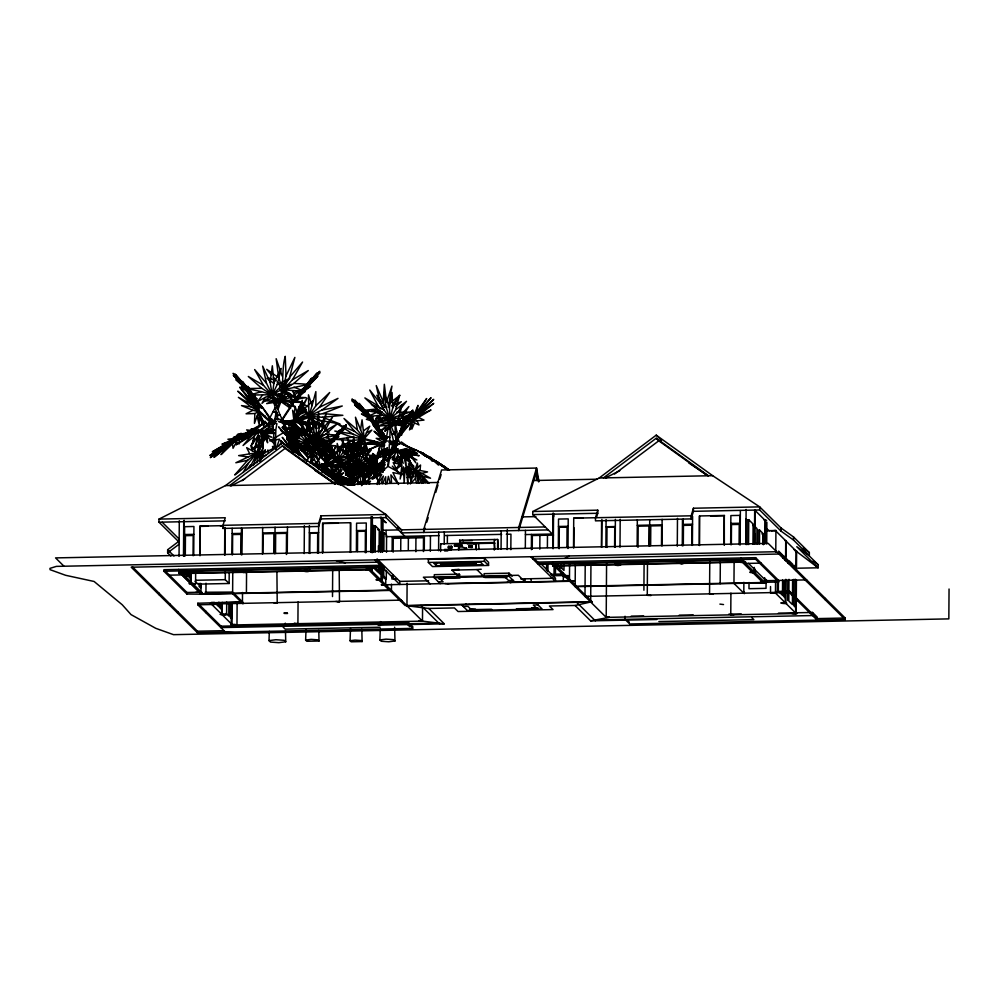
<?xml version="1.0" encoding="UTF-8"?>
<svg xmlns="http://www.w3.org/2000/svg" width="999" height="999" viewBox="0 0 999 999"><rect width="100%" height="100%" fill="white"/><g stroke="black" fill="none" stroke-linecap="round" stroke-linejoin="round"><path stroke-width="1.5" d="M321.853 410.089L342.27 405.994L323.002 413.598L309.066 416.096L321.853 410.089L337.987 398.364L319.355 407.33L308.966 415.784L308.454 394.817L312.05 405.606L308.966 415.784L281.83 423.002M325.512 464.198C337.737 459.278 350.999 456.443 360.826 446.291L345.916 453.459L337.6 460.227L337.187 443.456L340.072 452.085L337.6 460.227L316.533 465.884M337.475 482.667L337.487 480.119L334.503 480.469M364.96 453.371L364.173 439.173L353.009 440.459L335.352 439.41L352.272 437.162L364.223 438.923L352.834 433.978L337.575 424.038L354.62 431.406L364.273 438.636L384.128 443.656L383.828 446.004L364.173 439.173L354.945 443.319L338.773 447.102L353.009 440.459M394.505 455.107L394.455 462.874L397.877 455.482L397.065 450.949L401.236 455.369L410.639 462.462L404.058 454.77L397.365 450.949L393.831 442.507L388.923 442.669L391.596 444.118L396.803 450.961L394.505 455.107L386.713 461.226L391.695 454.295L396.803 450.961L384.84 449.138L390.184 450.786L396.803 450.961L379.807 456.98L391.695 454.295M179.246 542.245L158.991 522.202L159.016 519.093L225.487 485.601L282.517 442.757L338.961 483.291L385.951 514.485L401.486 529.857L401.461 532.904L548.276 529.92M158.916 594.617L158.928 593.056M204.583 594.205L186.95 594.043L163.911 571.253L163.923 569.705L380.357 565.297M170.792 555.943L167.632 552.822L167.657 549.725L179.183 541.058M169.78 605.369L169.793 603.821M177.672 613.174L177.685 611.613M178.921 573.426C193.431 571.316 176.661 578.608 178.946 570.317M179.046 556.368L179.296 520.716M183.491 556.156L183.741 520.504M184.041 556.031L184.278 520.379M184.428 556.131L184.628 526.685L193.931 526.498L193.731 555.531M185.302 555.831L185.439 535.676L193.194 535.514L193.044 555.669M186.95 594.043L186.963 592.494L165.035 570.791M186.101 575.899L187.65 575.874L187.675 572.764M188.749 572.152L188.724 576.798L190.272 578.334L190.297 573.676M190.684 572.664L190.609 583.516L194.243 583.965L191.121 584.028L191.196 573.176M195.579 583.803L189.273 583.666L195.579 583.803L195.654 572.951M438.823 623.151L220.841 627.584L220.841 626.186L408.316 622.377L408.304 623.776L412.962 628.383L197.465 632.767L197.477 631.218L132.355 566.758M242.957 633.241L225.499 632.192L197.814 604.795L197.814 603.246L240.921 601.86M199.101 583.354L199.076 586.45L200.624 587.974L200.649 583.329M199.8 555.456L200 526.123L223.252 525.649M200.05 555.706L200 526.123M200.961 593.756L201.024 584.452M205.694 612.599L205.707 611.051M205.931 594.055L199.625 593.906L205.931 594.055L206.006 583.204M218.881 602.147L218.843 606.78L215.747 603.721M219.792 602.996L219.768 607.642L221.303 609.178L221.353 602.971M221.728 603.384L221.653 614.235L225.287 614.685L222.178 614.747L222.253 602.347M222.977 528.434L223.002 525.324L225.275 517.757L159.016 519.093M224.6 554.944L224.775 528.708M224.85 555.207L225.05 527.422M195.08 581.268L197.977 584.128L229.121 583.491L225.262 579.67L225.312 571.928M226.623 614.535L220.317 614.397L226.623 614.535L226.711 602.135M228.883 603.658L228.796 616.058L226.099 613.374M229.121 583.491L229.196 572.652M230.245 603.159L230.145 617.107L231.681 618.643L231.793 603.134M237.125 603.084L236.975 624.787C235.789 625.461 230.132 625.561 231.244 624.387L231.393 602.684M231.993 554.757L232.18 528.334M232.155 602.784L232.005 624.487L235.639 624.937M232.517 554.72L232.655 534.565L241.221 534.39L241.084 554.545M232.767 571.928L232.617 593.631L242.445 603.359L242.52 592.507M241.296 554.57L241.483 528.146M241.895 554.857L242.083 528.508M242.957 603.871L242.969 602.322M246.416 593.356L246.566 571.653M262.462 554.133L262.65 527.46M262.899 553.421L263.037 533.816L273.888 533.591L273.751 553.196M274.862 553.883L275.05 527.21M275.524 553.209L275.662 533.553L286.513 533.329L286.363 554.507M276.91 571.665L277.223 603.184L273.589 602.734M287.262 553.633L287.45 526.96M298.064 601.96L297.914 623.663L294.28 623.214L294.805 623.726M304.183 553.583L304.37 525.686M309.078 570.641C294.455 569.442 314.048 575.099 309.103 567.944M309.203 553.296L309.39 525.586M309.79 553.483L309.927 533.329L317.682 533.179L317.545 553.334M318.506 553.109L318.669 523.389L320.941 515.809L385.951 514.485L385.926 517.582L320.929 518.906L318.644 526.485L222.727 528.434M320.929 518.906L320.941 515.809M322.452 552.722L322.665 523.276L350.562 522.702L350.612 552.41M322.714 552.984L322.665 523.276M332.505 596.565L332.692 570.217M339.198 570.392L339.498 601.91L335.864 601.46M350.349 552.16L350.562 522.702M356.393 551.336L356.581 523.189L366.271 522.989L366.059 552.622M357.492 551.535L357.63 531.381L365.384 531.231L365.297 552.672M370.754 569.28C357.242 569.105 375.612 571.428 370.754 569.28L370.779 566.183M370.879 552.235L371.128 516.583M371.491 570.004L371.378 566.283M371.478 552.322L371.728 516.67M371.878 569.892L371.815 566.396M371.915 552.447L372.165 516.795M372.065 569.767L372.065 566.533M372.19 552.709L372.402 516.92M372.764 551.286L372.952 525.062M373.638 552.26L373.826 525.911L375.374 525.874L379.233 529.695L379.083 551.398M375.187 552.222L375.374 525.874M378.296 567.532L378.259 572.202L380.232 574.163L380.294 566.371M378.409 551.972L378.446 545.741M378.946 571.553L375.075 567.732L373.526 567.757L377.397 571.578L378.946 571.553L378.971 566.908M380.382 552.372L380.532 532.13M381.056 579.482C367.507 579.27 385.976 581.643 381.056 579.482L381.143 567.082M381.256 551.573L381.493 517.47L379.957 517.37M381.668 579.582L381.755 567.17M381.905 565.259L381.893 566.82L163.911 571.253M381.855 551.673L381.493 517.47M382.18 580.094L382.192 567.295M382.38 552.185L382.53 517.682M382.367 579.957L382.43 567.42M382.567 552.06L382.767 519.368M383.716 576.098L382.167 576.136L384.74 578.683L386.288 578.646L383.716 576.098L383.766 568.344M383.891 551.298L384.016 532.692L382.467 532.729M385.776 578.558L385.739 584.765L571.016 580.993M386.089 535.139L386.113 530.494M386.288 578.646L386.338 570.904M386.476 552.297L386.588 535.239L384.016 532.692M391.471 584.203L391.433 590.397L201.473 594.268L180.257 573.264L370.217 569.405L422.477 621.128L232.517 624.999L211.313 603.995L401.261 600.137M391.945 575.948L391.933 579.033L396.516 578.945M392.12 551.211L392.22 537.287L424.375 536.638L424.275 550.549M392.969 578.284L392.994 575.212M393.156 552.172L393.244 538.349L423.501 537.737L423.401 551.56M377.098 558.941L399.775 581.381L399.75 584.477L374.912 559.902M400.724 550.486L400.811 538.199M590.946 564.423L590.684 602.022L575.099 605.481L549.413 606.006L553.034 609.59L458.054 611.525L454.433 607.941L428.746 608.453L406.955 605.769L407.105 583.204M408.291 550.324L408.379 538.036M415.846 551.71L415.934 537.887M422.477 621.128L422.577 607.255M428.359 562.474L428.384 559.365L484.428 558.229L488.573 562.325L488.548 565.434L432.492 566.57L428.359 562.474L484.415 561.326L488.548 565.434M430.344 551.298L430.444 535.789M436.388 565.709L433.803 563.149L480.519 562.2L483.104 564.76L436.388 565.709L436.413 562.599M438.598 550.699L438.723 532.092M440.609 551.573L440.659 543.818L475.861 543.106L476.486 549.974M444.218 544.255L444.305 531.855M451.386 549.775L444.667 549.388L444.655 550.948L447.752 550.886M447.352 543.219L447.402 535.464M448.426 547.939L448.439 546.391L451.536 546.328L451.785 548.139L448.426 547.939L451.785 548.139M448.676 548.201L448.439 546.391M451.523 547.877L451.536 546.328M454.533 545.841L454.545 544.817L461.7 544.68L461.95 545.941L454.533 545.841L461.95 545.941M454.782 546.091L454.545 544.817M458.516 547.864L458.766 549.662L458.516 547.864C462.3 544.555 468.281 551.061 466.271 547.702M459.19 577.26L459.215 574.163L434.303 574.675L434.278 577.772L509.015 576.248L514.972 582.142M460.252 543.881L459.602 540.209L497.664 539.448L498.264 549.138M461.7 545.704L461.7 544.68M468.893 547.24L468.906 545.691L472.003 545.629L472.252 547.427L468.893 547.24L472.252 547.427M471.99 547.177L472.003 545.629M475.811 549.313L475.861 543.106M479.07 549.525L478.459 542.844M484.103 576.76L484.128 573.651L509.04 573.151L512.15 576.223M484.415 561.326L484.428 558.229M494.293 550.049L494.343 539.497L495.029 540.172M494.967 549.2L494.33 542.507L459.577 543.219M497.602 548.488L497.664 539.448M501.061 549.3L501.198 530.694M507.155 549.562L507.305 529.42M509.015 576.248L509.04 573.151M510.839 549.675L510.951 534.178L506.306 534.265M525.112 578.833L525.087 581.93L518.356 575.274L423.389 577.21L430.107 583.866M525.324 548.314L525.449 530.369M531.156 581.805L531.181 578.708M531.381 549.687L531.493 534.453M532.242 549.338L532.342 535.514L553.521 535.089M532.767 511.5L532.742 514.597L597.752 513.274L597.764 510.177L532.767 511.5L599.2 477.997L656.231 435.152L712.674 475.686L759.702 506.88L781.018 527.971L793.568 536.987L809.352 552.609L809.327 555.706L796.777 546.703L818.106 567.794L797.889 568.206M532.954 557.492L532.942 559.04L778.945 554.033L778.958 552.484L845.191 618.031L845.179 619.58L629.682 623.975L625.024 619.355L625.049 616.258M536.475 480.457L536.563 468.056L441.583 469.98L423.713 529.42L423.701 532.529L425.037 528.071M539.81 549.188L539.91 535.364M546.565 569.992L546.615 563.923M547.227 570.529L547.265 564.385M547.39 547.502L547.477 535.214M547.952 571.378L548.001 563.873M552.634 565.958C567.832 563.411 549.837 570.916 552.809 562.587M552.909 548.638L552.996 513.249M552.872 566.083L552.897 562.986M553.221 516.483L553.246 513.374M553.184 565.571L553.196 562.474M553.296 548.526L553.533 514.423M553.658 516.595L553.683 513.498M554.095 565.247L554.033 574.263L550.986 574.325M554.757 574.987L554.82 565.771M555.531 565.197L555.469 574.15L561.563 574.025M558.329 547.227L558.528 519.068L568.219 518.881L568.006 548.513M559.14 548.726L559.303 527.285L567.057 527.122L566.92 547.277M559.565 567.882L561.126 567.844L561.138 564.747M562.012 565.359L561.987 568.468L563.96 570.417L564.01 564.198M562.912 576.011C577.422 573.913 560.639 581.193 562.924 572.914M563.311 581.156L563.349 575.549L552.634 575.774M569.467 581.031L569.58 564.223M573.526 547.614L573.726 518.169L691.158 515.809L693.431 508.229L759.702 506.88L759.677 509.977L780.993 531.081L793.543 540.084L809.327 555.706M573.788 547.877L573.926 527.722M575.312 564.959L575.162 586.663L765.109 582.804L743.893 561.8L553.946 565.671L606.206 617.394L796.166 613.536L774.949 592.532L584.989 596.391L585.202 565.397M601.423 547.052L601.61 520.691M601.685 547.302L601.885 519.405M605.894 547.265L606.081 519.542M606.206 617.394L606.58 563.424M606.855 547.44L606.992 527.285L614.747 527.135L614.597 547.29M615.072 564.423C629.445 562.712 612.312 569.393 615.084 561.713M615.197 547.065L615.384 519.355M619.992 547.165L620.192 519.255M637.137 546.515L637.325 519.842M638.024 547.352L638.174 526.173L649.013 525.961L648.875 545.616M643.905 590.234L644.105 562.325M647.489 562.574L647.265 595.129L650.898 595.579L650.386 595.067M649.537 546.266L649.725 519.58M650.649 545.529L650.786 525.924L661.638 525.699L661.5 545.304M661.937 546.003L662.125 519.33M677.285 546.228L677.472 518.331M682.28 545.891L682.467 519.542M683.104 545.579L683.279 519.155M683.316 545.541L683.453 525.387L692.02 525.212L691.882 545.367M691.158 515.809L691.133 518.906L693.418 511.326L693.431 508.229M692.394 545.392L692.607 516.346M699.275 545.292L699.487 515.959L724.287 515.459L724.337 545.042M699.537 545.541L699.487 515.959M709.777 561.301L709.552 593.856L713.174 594.305L712.662 593.793M720.167 583.716L720.316 562.012M724.075 544.792L724.287 515.459M730.669 544.617L730.868 515.571L740.172 515.384L739.972 544.83M730.918 593.156L730.769 614.86L730.244 614.348L733.878 614.797M731.343 544.717L731.48 524.562L739.235 524.413L739.098 544.555M734.128 561.725L733.965 583.428L743.805 593.169L743.88 582.317M740.134 544.717L740.371 510.614M744.317 593.681L744.33 592.12M745.878 543.556L746.116 509.453M746.078 544.555L746.265 518.643M747.015 544.567L747.19 519.767L748.738 519.73L753.121 524.063L752.971 544.218M748.563 544.53L748.738 519.73M749.025 582.492L748.988 588.686L766.033 588.349L766.096 580.594M754.07 543.606L754.183 526.56L752.634 525.037M754.282 567.395L754.245 572.04L751.136 572.102L754.757 572.552L751.136 572.102M754.445 544.143L754.52 533.291M754.557 527.085L754.682 510.039M754.782 571.928C741.27 571.753 759.652 574.063 754.782 571.928L754.807 568.818M754.982 544.018L755.219 509.915M755.581 559.215L755.594 557.667L537.612 562.1L537.599 563.648L755.581 559.215L778.608 582.005L761.475 582.355L762 582.867M756.867 544.068L756.967 528.571L755.431 527.035M757.929 544.03L758.029 530.082L759.577 530.057L763.436 533.878L763.361 544.73M759.477 544.005L759.577 530.057M762.924 543.98L762.999 534.677L764.535 536.201L764.485 543.956M764.597 582.292L764.635 577.634M764.934 534.24L765.034 520.279M765.134 582.167C751.623 581.992 770.004 584.315 765.134 582.167L765.159 579.07M765.409 543.419L765.571 520.167L764.035 520.054M766.445 582.654L766.47 579.545M766.72 543.893L766.87 522.19M770.491 592.744L776.797 592.894L770.529 592.882L770.541 586.55M775.486 592.407L775.574 580.007M775.773 552.11L775.923 530.407L771.191 531.006M777.372 591.246L777.447 580.394M778.433 580.431L778.358 591.233L782.479 595.304L782.592 579.87M778.608 582.005L778.621 580.456L755.594 557.667M780.993 531.081L781.018 527.971M782.741 558.266L782.754 555.182L778.633 551.098M783.503 580.669L783.403 596.178L784.939 597.702L785.064 580.656M785.202 560.501L785.226 557.405L783.678 555.869M785.451 579.52L785.289 602.772L782.18 602.834L785.813 603.284M785.614 556.268L785.726 540.771M785.838 602.647C772.314 602.472 790.696 604.795 785.838 602.647L786.001 579.395M786.126 560.801L786.263 540.646L784.727 540.546M787.687 600.511L787.824 580.357M787.949 563.299L787.961 560.202L786.425 558.678M788.985 579.32L788.835 601.011L792.432 604.582L792.607 579.782M789.085 563.811L789.11 560.714L792.719 564.285L792.694 567.382M797.027 612.762L812.524 612.449L817.182 617.057L817.157 620.154L789.472 592.757L789.485 591.208L777.022 591.458M793.543 540.084L793.568 536.987M793.968 579.295L793.78 605.644L795.329 607.167L795.516 579.27M794.043 568.443L794.055 565.334L795.604 566.87L795.579 569.967M795.704 603.721L795.641 613.024L792.532 613.074L793.044 613.586M795.941 569.617L796.078 551.011M796.191 612.899C782.642 612.687 801.111 615.059 796.191 612.899L796.415 580.344M796.478 571.041L796.615 550.886L795.079 550.786M797.352 600.561L797.364 599.013M806.63 581.43L806.643 579.882L765.971 580.706L748.463 563.386M812.524 612.449L812.499 615.546L594.517 619.979M817.494 592.182L817.507 590.634M806.393 553.096L818.119 564.697L818.106 567.794L794.118 549.65M825.386 599.987L825.399 598.438M949.05 589.01L948.838 618.881L173.514 634.665L155.757 628.321L131.031 614.61L122.215 604.732L94.093 581.468L65.597 575.287L50.087 569.68L49.95 568.381L56.344 566.383L776.623 551.723M254.633 396.69L254.645 395.242L252.285 393.631L247.852 386.263C253.908 400.087 266.621 409.602 272.902 423.364L262.45 407.355L248.689 391.87L235.926 379.632L247.19 389.498L255.182 398.613L233.117 373.314L246.84 387.837L255.132 398.501L257.143 398.813L254.633 396.69L255.132 398.501L242.307 381.406L249.962 390.859M294.143 444.955L296.141 446.653L294.53 446.403L294.156 443.793L292.257 442.507L305.269 460.089M282.567 419.605L303.022 388.449L297.277 396.303L298.077 399.6L300.487 395.279L304.995 391.546L302.847 392.232L291.196 403.633L295.454 398.938L300.487 395.279M316.196 463.836C322.902 450.449 335.115 436.913 346.391 425.624L328.509 445.604L328.896 447.277L330.819 443.818L334.428 440.834L332.704 441.383L328.509 445.604L315.946 463.449M385.639 484.065L385.714 476.773L382.505 483.678M281.593 444.468L281.656 441.808L278.621 446.478M389.148 449.7L389.285 444.642L394.106 443.881L396.903 437.262L412.15 410.664L399.6 432.854L401.723 426.973L399.6 432.854L408.329 415.871L399.6 432.854M357.917 481.418L358.466 463.524L362.674 456.593L365.859 445.042L360.314 455.169L358.241 463.474L357.667 454.632L359.802 442.794L360.314 455.169M389.76 441.471L390.409 418.419L395.666 409.765L399.637 395.317L392.719 407.979L390.109 418.356L389.41 407.305L392.07 392.507L392.719 407.979M411.913 421.128L412.724 409.965L414.348 414.11L411.913 421.128L398.014 437.05L398.464 437.899L394.755 444.168L394.018 442.307L398.089 436.963L398.464 437.899L431.044 397.664L418.681 411.238L411.913 421.128L406.206 421.566L410.214 419.53L411.913 421.128L416.67 412.187L426.685 398.526L418.681 411.238M285.477 630.906L285.739 641.783L278.858 642.669L270.479 642.082L268.993 640.621L269.343 631.343M292.932 435.751L293.781 421.029L299.6 423.701L309.553 424.525M318.768 630.394L319.031 641.021L306.805 641.271L305.619 640.097L306.031 629.507M361.813 629.283L362.113 641.57L351.124 641.795L350.05 640.734L350.524 628.496M394.63 627.147L394.967 640.983L388.761 641.783L381.218 641.258L379.882 639.934L380.294 629.22M380.469 624.637L380.582 621.578M272.977 425.711L270.667 421.041L271.266 423.239L258.679 411.675L254.87 413.536L254.458 423.401L258.679 411.675L252.847 410.302L241.496 405.594L251.348 406.93L258.616 411.451L237.75 391.171C250.712 401.186 260.926 413.673 273.701 423.901M262.437 434.041L262.937 447.839L263.773 435.089M363.236 479.595L365.671 475.437L363.624 483.853L365.671 475.437L370.629 470.704L367.957 471.853L365.746 475.262L375.199 460.164L369.48 468.194L361.401 484.028L357.292 482.929L361.213 482.792L361.376 484.016L359.403 484.053M394.093 444.006L392.769 448.613L396.366 438.499L399.413 433.304L396.853 443.831L399.413 433.304L405.606 427.385L402.272 428.833L399.5 433.091L411.326 414.223L404.17 424.25M304.832 435.239L296.94 435.239L304.558 432.929L291.945 427.897L304.558 432.929L308.316 436.838L308.117 441.271L304.832 435.239L304.558 432.929L297.128 428.134L283.204 421.915L287.113 422.977M334.29 475.786L327.984 475.786L334.078 473.938L323.988 469.905L334.078 473.938L337.088 477.072L336.925 480.619L334.078 473.938L328.134 470.104L316.995 465.122L329.058 470.342L354.832 485.302L334.428 474.038L338.037 473.751L337.912 474.75L341.596 475.299L340.472 476.098L334.428 474.038L337.912 474.75M305.881 409.016L293.918 420.442L295.067 406.318L296.94 411.838L293.918 420.442L287.45 421.903M333.241 455.032L325.562 463.948L326.486 452.659L327.984 457.067L325.562 463.948L333.866 456.256M400.661 457.992L400.249 465.909L401.486 460.077L392.619 458.441M353.671 454.557L352.784 450.349L353.609 436.213L355.357 450.399L359.702 437.674L356.368 455.806M384.453 407.405L383.291 401.948L384.328 384.29L386.513 402.01L391.945 386.113L388.186 407.43M377.647 464.523L377.385 468.556L377.747 464.398M265.097 452.759L265.297 449.762L260.839 460.189M324.987 470.716L325.462 464.423L327.335 473.301M375.349 471.703L375.112 474.675L376.161 471.915M384.84 460.564L381.181 462.862L385.352 464.872L375.749 465.871L375.612 472.115L377.734 467.082L375.749 465.871L364.91 479.108L361.95 484.128L361.363 482.642L375.674 465.696L375.799 462.15L372.202 463.411L375.674 465.696L371.116 466.046L374.313 464.41M420.554 412.699L433.753 403.346L412 421.341L411.838 429.158L414.485 422.877L412 421.341L433.703 399.338L420.055 411.426M362.262 484.765L362.512 481.755M395.504 440.746L395.142 444.967L399.975 443.806L398.039 438.761L395.529 424.625L398.626 417.769M256.905 462.762L257.779 452.772L261.588 445.017M417.707 468.032L417.42 463.111L414.972 469.892L421.878 473.426L427.535 471.903L420.042 470.492L420.542 465.034L414.972 469.892L406.431 455.519M251.798 401.036L245.791 388.648L258.554 411.188L259.99 404.67L257.867 406.106L258.554 411.188L251.798 401.036L239.76 387.187L250.786 401.898M376.685 464.435L376.286 468.618L376.76 464.597M375.936 460.801L376.323 456.768L377.185 458.966M362.762 464.498L362.362 468.543L360.776 463.661M395.691 420.479L395.267 424.687L393.618 419.605M381.381 452.51L382.442 442.182L378.808 449.063L378.821 448.439L379.795 448.052L377.447 453.571L376.398 459.602L379.37 450.611L375.924 465.734L376.985 458.753L379.283 452.385L377.46 458.928M388.998 451.061L387.799 466.508L372.09 479.22L381.755 474.338L376.935 483.454M322.602 417.282L340.022 423.976L320.729 420.542L309.153 416.371L306.218 429.657L310.127 423.414L309.153 416.371L322.602 417.282L342.882 415.309L323.002 413.598M354.083 463.561L362.45 466.783L347.015 464.036L337.749 460.689L335.414 471.316L338.524 466.321L337.749 460.689L351.461 461.138M383.641 450.624L384.153 446.541M277.809 420.142L277.322 415.596L280.02 415.047L272.427 394.518L273.938 382.779L272.34 365.796L270.142 382.33L272.153 394.58L266.471 383.229L262.662 366.109L270.142 382.33M312.612 463.111L312.287 460.077L314.448 459.64L308.379 443.206L309.578 433.828L308.304 420.242L306.556 433.466L300.562 420.479L303.609 434.178M348.913 485.127L334.265 473.988L351.798 485.077L345.454 482.779L345.604 481.618L337.562 479.695L329.845 473.913L321.653 470.379M353.296 484.877L353.446 483.716L345.604 481.618M374.138 442.482L374.325 441.046M401.798 458.616L402.322 454.732M354.22 483.366L355.831 478.296L357.767 478.683L355.844 478.371L358.029 463.436L355.157 455.069L353.171 442.857L357.667 454.632M385.901 440.684L389.86 418.306L386.263 407.842L383.791 392.582L389.41 407.305M308.017 448.451L306.905 456.368L311.451 450.212L319.593 462.912L314.922 451.223L311.925 447.764M367.382 471.378L367.52 470.379L365.834 475.074L374.675 458.479L365.834 475.074L369.031 467.27L365.834 475.074M274.226 424.225L277.06 412.287M276.311 404.832C285.839 390.01 280.557 372.627 285.252 356.331L286.014 375.924L282.979 389.66M316.533 437.712L316.196 428.509L318.631 412.662L319.243 428.334L317.432 436.575M379.732 455.144L380.132 452.547L378.771 457.679M364.273 438.636L360.552 429.607L362.063 419.805L364.273 438.636L371.815 430.094L366.383 432.879L364.273 438.636L357.33 429.87L343.993 418.481L354.62 431.406M259.653 441.133L258.129 450.412L259.428 438.474M382.492 472.028L383.691 464.785L385.102 462.437M259.802 461.213L260.577 456.718M383.716 445.979L384.128 443.656M276.049 412.662L273.401 411.825L276.049 412.662L274.6 420.654L269.38 418.743L275.15 407.629M310.339 462.837L317.07 439.423M352.048 483.116L350.537 484.877M386.975 483.866L388.361 476.361L390.197 482.717M416.67 412.187L417.969 405.382L414.348 414.11M341.383 461.538L355.856 479.795L344.855 466.258L341.021 463.286L339.248 464.235L342.857 465.397L344.917 468.956L344.855 466.258L340.334 460.714M373.151 423.052L375.799 427.147L373.389 421.828L368.606 418.119L366.371 419.305L370.891 420.754L373.464 425.199L373.389 421.828L354.645 400.099L366.833 413.012L387.137 438.761L373.389 421.828L351.998 399.038L365.472 412.15M390.272 453.571L388.249 466.446L403.022 474.625L392.944 472.589L398.539 484.44L390.909 474.887L391.521 482.08M375.749 465.871L373.738 472.752L375.911 468.469M379.982 455.282L380.919 450.936L380.981 453.696M420.104 414.872L430.994 409.952L412 421.341L409.49 429.945L412.2 424.6M293.406 437.013L295.279 428.434L293.781 421.029L289.685 429.545M326.086 472.952L326.661 470.342M248.414 435.851L236.189 444.792L258.941 431.231L254.046 436.376L252.248 444.555L257.792 435.814L259.203 431.231L271.516 423.201L269.068 423.264L258.654 431.231L231.805 442.27L247.44 434.827L258.654 431.231L251.311 428.746L252.959 430.794L258.654 431.231L233.291 437.537L247.44 434.827M378.571 457.505L379.558 453.059L378.396 456.818M397.627 451.186L398.176 448.726L390.634 451.123M282.417 393.519L280.569 401.561L286.376 392.919M316.258 442.844L314.885 448.851L318.768 443.081M366.258 458.916L367.669 452.934L365.022 458.004M407.167 466.808L414.672 469.967L415.534 478.334L410.277 483.941L414.672 469.967L409.815 462.162M320.08 466.396L320.392 465.122L324.263 464.235M369.043 479.695L371.541 469.518L371.528 464.373M277.235 384.515L289.835 378.334L272.427 394.518L279.745 393.868L286.039 397.465L272.427 394.518L277.235 384.515L281.231 368.456L273.938 382.779M312.225 435.214L322.302 430.269L308.379 443.206L314.235 442.694L319.268 445.566L308.379 443.206L312.225 435.214L315.422 422.365L309.578 433.828M377.909 465.809L375.624 475.037L364.685 482.392L370.492 481.181L368.981 483.466M284.965 385.939L289.598 377.235L294.867 357.417L286.014 375.924M318.144 436.838L322.115 429.383L326.323 413.536L319.243 428.334M312.05 405.606L315.846 391.633L315.896 405.744L308.966 415.784L298.726 406.668L305.594 409.515L308.966 415.784M340.072 452.085L343.107 440.909L343.156 452.197L337.6 460.227L329.408 452.934L334.902 455.207L337.6 460.227M402.884 425.661L403.608 423.089L401.536 428.221M381.281 483.329L383.391 476.061L377.272 484.49M294.693 413.936L292.595 410.289L293.918 420.442L299.088 411.039L302.272 400.249L296.94 411.838M326.186 458.741L324.513 455.819L325.562 463.948L329.707 456.431L332.255 447.789L327.984 457.067M318.019 468.331L319.043 464.085L322.877 471.965M426.823 522.127L428.159 517.669M435.764 492.407L437.987 484.977M439.785 479.033L441.121 474.575M597.764 510.177L595.491 517.757L595.466 520.854L691.383 518.906M596.603 517.057L597.752 513.274M261.001 455.307L263.124 448.264L254.383 460.589L261.688 445.704L252.385 448.751L268.057 437.624L273.838 443.394M249.738 467.619L257.517 452.734L253.521 465.122M293.207 428.908L288.486 436.376L293.781 421.029L297.54 426.598L306.293 432.604L299.6 423.701M322.727 472.652L325.462 464.423M277.41 408.341L283.304 389.772L292.382 379.857L302.572 362.038L289.598 377.235M335.252 437.537L344.73 428.583L328.509 445.604L326.873 449.388L328.908 446.078M261.076 436.875L262.025 434.028M381.68 454.333L382.867 450.724M310.539 461.963L315.147 448.901L321.89 443.244M337.774 479.807L337.025 481.993L342.57 484.727M250.799 394.805L249.762 397.739L255.232 398.738L261.413 408.116L255.232 398.738L241.234 386.8L248.689 391.87M350.362 463.074L348.564 468.156L351.523 463.648M297.54 453.771L298.426 451.336L296.715 452.485L296.503 447.952L294.955 450.262L295.879 452.772M278.022 409.44L280.894 401.623L289.323 394.568M257.879 436.151L254.345 449.562L259.453 435.527M362.575 477.522L365.047 470.791L370.429 464.135M238.436 437.924L231.056 440.334L227.909 439.248L238.436 437.924L228.371 442.357L212.3 451.823L238.436 437.924L241.084 433.216L237.637 436.625L238.436 437.924L248.364 431.518L258.741 425.886L261.85 425.199M254.171 438.324L251.673 444.98L254.645 439.098M255.232 398.738L254.508 402.934L253.184 397.852M294.043 449.937L294.618 446.59L291.483 443.294M379.583 463.499L375.874 475.149L379.395 483.941M391.084 449.4L393.144 444.031M362.013 484.465L365.671 475.437L361.351 484.54L365.671 475.437M399.413 433.304L394.006 444.692L399.413 433.304L394.255 446.053L398.064 437.3M247.64 460.277L235.851 462.749L257.292 452.709L252.285 450.811L250.724 445.367L257.292 452.709L247.64 460.277L234.715 474.95C249.226 464.96 259.553 451.136 265.185 434.602M363.673 478.608L361.725 484.54L363.898 479.77M316.596 439.248L309.153 457.055L311.263 457.729L309.178 456.968L306.581 461.463M378.783 457.28L380.519 453.096M275.836 449.338L279.595 439.148L269.78 440.934L283.728 432.53L299.638 447.502L290.384 441.62L294.38 449.25M361.551 485.639L364.598 478.633M363.648 477.959L370.979 464.323M313.336 425.249L310.314 432.142L310.127 423.414M319.618 467.495L337.749 460.689L341.583 466.695L338.686 473.314L338.524 466.321M396.366 438.499L396.903 437.262M226.711 444.068L209.84 455.532L238.511 437.949L227.31 445.517L213.961 457.392L238.599 437.987L241.483 437.962L247.452 435.414L238.599 437.987L233.029 448.289L232.48 443.781L238.599 437.987L259.34 426.198L258.629 425.949L265.459 422.702L266.883 423.189M324.925 465.609L321.89 471.753M366.121 483.841L362.562 468.494L364.348 464.547M293.918 420.442L300.799 411.688L306.993 398.176L299.088 411.039M331.069 456.943L336.026 446.141L329.707 456.431M358.104 451.536L364.173 439.173L368.107 450.986L364.148 445.517M361.551 484.515L363.648 479.945M396.878 438.936L393.594 446.091L397.19 438.723M367.033 482.717L369.642 483.903M299.575 393.281L295.542 402.247L298.089 398.102M328.421 445.641L332.854 438.349L328.421 445.641L323.389 450.512L328.421 445.641L344.106 426.036L328.421 445.641L330.095 442.22M366.383 432.879L369.78 426.236L363.736 430.669M277.01 407.892L280.282 401.511L279.158 393.993M312.15 453.708L314.66 448.801L313.786 443.032M382.555 414.81L377.947 415.534L374.163 422.914L380.269 417.844L378.022 424.213L381.718 418.569M392.245 449.026L393.631 446.341L392.694 446.366M350.424 452.048L353.009 447.065M398.039 412.575L401.91 405.182L399.25 416.408L408.891 406.556L401.698 417.457M366.845 475.499L368.206 472.964M397.739 456.006L394.717 461.55L395.554 458.878L402.784 455.894M283.479 421.865L279.995 414.947L277.322 415.596L271.828 394.667L265.197 397.427L261.975 403.346L271.828 394.667L263.511 385.339L254.645 369.568L266.471 383.229M317.22 465.097L314.423 459.552L312.287 460.077L307.892 443.331L302.585 445.542L300.012 450.274L307.892 443.331L301.236 435.864L294.143 423.251L302.66 433.091M369.23 467.994L372.814 461.488L368.456 469.318M404.308 423.501L410.664 412.112L403.858 424.001M383.241 454.97L385.102 451.635L382.317 450.499M243.169 472.465L248.551 462.987M319.143 437.15L324.338 431.481L332.492 417.232L322.115 429.383M375.811 472.877L374.363 475.412L383.691 464.785M377.272 470.342L378.721 467.807M281.481 420.529C292.02 402.535 305.956 386.813 319.767 371.291L305.669 386.638L297.54 397.527L317.869 376.223L306.031 387.425L297.59 397.515L311.713 378.084L301.998 390.372M257.492 432.155L258.903 429.745L256.418 431.243M369.48 468.194L375.874 457.317L369.593 467.594M271.753 418.569L268.893 423.151L272.902 423.951M382.692 455.244L387.487 447.602L382.155 454.895M284.428 389.573L282.717 392.182L282.23 389.148M368.331 461.513L373.251 454.033L368.431 458.953M357.929 455.731L359.365 453.558M258.554 411.188L255.644 403.334L257.58 400.449L257.867 406.106M319.355 407.33L329.67 392.52L315.896 405.744M345.916 453.459L354.158 441.608L343.156 452.197M339.872 446.878L353.808 444.755L372.04 443.718L384.84 445.079L380.981 445.566L370.904 443.868M289.985 430.132L291.621 427.934M322.09 472.152L323.738 469.942M246.915 469.592L250.624 464.697M263.511 385.339L248.326 376.498L261.738 388.311L271.828 394.667L262.65 394.892L257.53 401.598L265.197 397.427M301.236 435.864L289.098 428.796L299.825 438.249L307.892 443.331L300.549 443.506L296.453 448.876L302.585 445.542M333.741 438.024L339.797 430.07L332.03 439.897M353.846 481.493L364.685 468.381M367.957 471.853L373.439 464.66L368.906 469.692M402.272 428.833L409.115 419.842L403.446 426.136M392.457 404.77L399.85 395.317L389.41 403.421M360.314 452.335L366.021 445.042L357.679 451.523M326.423 437.525L329.133 434.09M397.764 412.362L410.139 412.05L390.409 418.419L396.603 420.654L400.512 425.849L390.409 418.419L397.764 412.362L406.493 401.311L395.666 409.765M364.348 458.678L374.263 458.429L358.466 463.524L363.424 465.322L366.558 469.468L358.466 463.524L364.348 458.678L371.341 449.837L362.674 456.593M383.067 456.83L384.827 454.62M375.711 465.771L377.56 463.536M305.669 386.638L317.095 373.039L304.146 388.037M383.728 451.448L385.477 449.363M250.749 436.401L243.057 445.504L254.046 436.376M234.315 438.311L237.537 434.528L237.637 436.625M403.084 416.958L414.11 412.949L395.529 424.625L401.898 423.838L406.531 426.036L395.529 424.625L400.824 418.481M376.173 459.877L362.562 468.494L367.669 467.857L371.366 469.617L362.562 468.494L367.507 462.749L376.011 459.665M310.976 403.209L313.012 400.886L300.799 411.688M335.864 453.983L340.846 448.301L335.414 453.109M229.47 445.017L220.991 454.632L232.48 443.781M335.502 436.738L346.241 424.625L334.965 436.913M286.263 429.832L285.052 431.181L288.274 437.225M383.067 455.606L385.052 453.434M419.143 482.954L414.672 469.967L407.155 477.622L413.274 475.736M393.618 446.403L395.492 444.38M306.031 387.425L319.955 372.527L306.331 386.426M354.882 448.376L356.805 446.328M372.115 461.9L379.32 454.582M297.277 396.303L292.42 401.398L295.454 398.938M328.246 444.642L324.375 448.713L326.798 446.753M255.332 430.631L264.997 421.178L272.877 431.418L266.321 428.633L267.582 442.782L265.647 436.725M385.352 448.913L381.431 452.634M354.083 481.543L365.047 470.791M357.767 445.304L364.173 439.173M335.427 482.092L337.487 480.119L345.454 482.779M340.047 476.248L343.594 472.864L339.26 475.099L341.97 469.78L337.138 473.326L335.801 464.635L334.578 472.477L335.577 474.887M382.03 462.974L385.402 459.84M372.677 462.025L378.396 456.755L377.197 456.518M293.893 383.379L308.728 384.328L283.304 389.772L289.673 393.444L292.382 400.412L283.304 389.772L293.893 383.379L308.266 370.554L292.382 379.857M318.281 438.686L325.549 434.303L337.05 424.038L324.338 431.481M383.279 456.968L385.464 455.032M360.901 468.781L347.889 480.169L362.462 470.167M395.804 406.406L401.286 401.723L391.533 405.956M363.673 453.171L367.182 450.174L360.664 452.997M395.542 437.812L394.98 424.75L387.1 425.337L381.343 430.232L388.748 426.985L384.765 431.243L388.923 428.271M362.562 478.733L362.125 468.593L355.831 469.055L351.223 472.977L357.142 470.379L353.958 473.788L362.125 468.593L358.004 463.723M385.502 457.917L382.23 460.689L384.715 459.565M357.055 456.218L360.102 456.006L360.726 454.058L370.279 449.1L354.083 457.779L349.188 461.863C359.802 453.658 371.928 447.427 384.677 443.256L368.619 449.737L335.776 468.668L352.709 458.229L347.864 460.614L351.66 458.678M345.467 467.12L349.388 463.886M368.007 465.709L370.217 463.923M226.336 445.179L210.352 457.629L227.31 445.517M302.847 392.232L310.602 386.238L304.795 389.473M332.704 441.383L338.911 436.588L334.265 439.173M328.509 445.604L330.819 443.818M605.881 478.296L608.229 476.523M229.708 485.514L282.492 445.854L334.74 483.379M242.108 480.681L285.065 448.414L334.827 484.14M167.632 552.822L179.158 544.168M603.421 477.909L656.206 438.261L708.453 475.774M614.585 474.001L658.778 440.809L706.056 474.75M383.791 409.515L371.453 404.433L389.86 418.306L383.491 417.982L378.821 421.428L389.86 418.306L383.791 409.515L376.785 395.279L386.263 407.842M353.184 456.406L343.306 452.335L358.029 463.436L352.934 463.186L349.2 465.934L358.029 463.436L353.184 456.406L347.565 445.017L355.157 455.069M390.459 450.799L401.336 441.933L412.837 450.025L416.945 453.583L408.079 449.388L415.859 462.812L406.918 451.336L411.588 467.07L406.256 454.645M349.837 459.877L335.14 469.38L360.602 454.12L351.66 459.028L341.845 466.034L354.083 457.779M500.874 577.197L506.968 577.472L484.877 577.522L476.873 569.592L451.96 570.104L459.965 578.034L443.981 578.359C431.93 577.709 443.943 580.819 443.981 578.359M295.192 420.067L306.656 413.399M331.968 460.939L336.601 457.729M350.162 459.765L337.262 468.481L351.66 459.028M372.015 462.387L374.538 460.701M370.741 470.467L375.824 467.245M291.059 396.865L305.944 397.639L280.894 401.623L287.487 403.833L290.634 408.404L280.894 401.623L291.059 396.865L304.608 388.386L293.494 392.882M356.855 455.831L360.464 453.933M403.534 450.324L406.893 448.376L397.365 450.949L405.894 453.808L419.18 455.719L397.365 450.949L410.739 449.25L405.606 451.386L397.365 450.949M381.556 461.213L383.991 459.827M272.427 394.518L291.408 384.34L279.508 387.25M281.905 427.497L285.439 425.512M308.379 443.206L323.551 435.077L314.036 437.4M355.582 469.68L345.479 475.324L356.693 470.566M391.221 426.835L394.98 424.75L389.822 418.656M564.822 558.391L569.33 555.943M355.607 456.755L360.477 454.183L358.504 455.107M360.726 454.058L369.593 449.55L364.448 452.185M356.593 456.206L360.477 454.183L356.705 456.093M252.847 410.302L246.079 413.798L254.87 413.536M389.86 418.306L382.28 415.035L375.799 418.381L383.491 417.982M358.029 463.436L351.973 460.814L346.778 463.499L352.934 463.186M230.757 486.026L244.655 479.021M605.456 477.909L619.755 470.716M324.762 445.167L335.189 445.716L315.147 448.901L320.429 450.661L322.939 454.32L315.147 448.901L323.276 445.092L334.116 438.311L324.6 442.157M368.818 416.034L376.685 412.4L381.156 413.361M301.798 413.673L305.744 411.875M331.868 458.529L335.814 456.73M299.013 442.008L292.645 437.887L299.625 433.653L298.139 436.913L292.645 437.887L289.161 433.529M369.755 461.763L376.76 458.591M395.529 424.625L409.815 418.481M335.027 481.231L337.487 480.119L338.561 484.602M362.562 468.494L373.539 463.786M231.056 440.334L221.965 444.205L228.371 442.357M270.741 394.218L280.282 401.511L272.977 400.924L266.646 403.608L280.282 401.511L275.612 393.781M306.73 442.782L314.66 448.801L308.816 448.339L303.746 450.474L314.66 448.801L310.914 442.619M283.516 426.548L284.216 426.248M306.768 448.963L301.798 451.024L305.145 446.241L297.028 444.318L300.799 444.093M318.531 469.592L319.343 469.255M354.433 456.256L364.248 452.397L347.914 455.669M289.31 423.776L309.153 416.371L328.883 432.704L320.729 420.542M357.118 468.344L358.204 467.919L361.588 475.836L359.815 476.511L361.089 482.217L364.61 480.694L361.576 475.749L359.815 476.511L355.469 462.949M235.826 441.995L239.398 443.831L239.011 439.935L245.804 437.387L241.483 437.962M368.818 414.785L367.595 412.013L371.116 417.195L372.777 416.583L373.464 421.79L379.145 425.899L373.464 421.79L368.818 414.785L358.991 403.309L366.833 413.012M409.003 460.864L409.74 460.589M287.612 444.418L290.197 443.494M389.985 426.536L394.98 424.75L387.687 420.804L383.391 417.207M358.391 469.93L362.125 468.593L358.629 466.695M296.765 420.529L301.149 420.204L309.852 417.132M412.075 416.695L407.567 418.269L410.214 419.53M326.973 464.085L331.356 463.761L337.874 461.451M348.663 485.214L353.883 483.404L349.238 485.189M352.197 445.217L364.635 444.031L355.382 444.48L337.562 447.277L364.435 444.056L355.507 445.392L360.115 444.68M299.338 436.138L298.426 436.451L289.797 431.256M321.678 443.206L317.457 444.53L329.595 447.24L323.851 447.015M344.78 484.64L337.025 481.993L344.405 483.216L348.901 481.805L337.025 481.993L339.173 480.219L338.199 477.984M283.142 423.239L286.014 422.352M316.945 466.196L320.392 465.122M394.98 424.75L386.738 423.164L376.486 426.323L387.1 425.337M360.077 454.595L365.234 453.009L362.687 453.171M362.125 468.593L355.532 467.32L347.34 469.842L355.831 469.055M261.376 434.777L272.04 437.275L259.203 431.231L266.059 430.744L272.952 428.646L259.203 431.231L261.376 434.777L261.401 442.357L257.792 435.814M259.166 452.36L263.324 451.111M280.282 401.511L272.377 398.364L263.948 400.886L272.977 400.924M314.66 448.801L308.329 446.291L301.586 448.301L308.816 448.339M271.828 394.667L261.438 391.67L249.875 395.005L262.65 394.892M370.08 459.952L375.499 458.441M381.693 464.373L384.365 463.698L381.468 463.661M259.203 431.231L265.871 432.018L274.737 429.782L266.059 430.744M322.153 424.525L297.153 422.053L283.067 423.938L288.261 424.288L289.772 422.989L287.175 422.814L296.553 422.015L278.846 421.628L296.553 422.015M348.151 467.207L328.147 465.234L316.883 466.745L321.041 467.033L322.252 465.996L320.167 465.846L327.672 465.209L313.499 464.91L327.672 465.209M380.756 446.053L384.315 445.179M318.481 439.073L337.412 435.064L325.549 434.303M403.072 419.255L411.138 417.32M361.338 443.793L376.198 443.106L361.338 443.793L345.105 446.153L355.382 444.48M368.606 464.185L374.338 462.824L371.528 463.086L373.951 464.41M338.049 483.991L347.952 483.017L338.049 483.991L347.103 483.279L338.049 483.991L354.021 484.852L353.246 484.952M375.249 459.827L368.231 461.451L374.163 461.076M191.121 584.028L193.719 583.453M243.057 572.514L246.166 572.452L242.532 572.002M201.486 594.268L204.071 593.693M367.095 569.467L370.217 569.405M232.517 624.999L235.102 624.425M284.453 613.486L287.562 613.423L283.941 612.974L287.05 612.911M740.759 562.499L745.754 562.162L739.472 562.15L744.442 561.675M575.099 605.481L590.621 620.841L609.315 617.332M395.204 431.73L396.69 431.418M397.115 439.023L398.039 438.836M362.3 474.175L363.499 473.926M362.649 480.257L364.573 479.857M274.575 404.895L276.236 404.558M310.09 451.511L311.413 451.248M412 421.341L424.001 420.092L418.793 417.582M353.559 444.93L341.471 447.302L364.435 444.056M366.258 459.14L376.935 457.567M258.654 431.231L237.762 434.428L247.964 433.504M382.917 456.793L385.764 456.256M265.921 455.282L254.72 457.754L274.313 447.927L273.451 429.071L272.065 423.189M257.292 452.709L238.636 455.606L248.027 456.98M337.687 460.477L348.838 458.479M231.244 624.387L236.975 624.787M357.567 484.503L359.89 484.14M396.803 450.961L378.971 453.558L389.872 453.184M338.986 484.003L343.781 483.766M348.102 484.39L349.588 484.203L342.869 483.878M310.239 463.136L316.883 463.598M268.993 640.621L275.886 639.722L284.253 640.309L285.739 641.783M305.619 640.097L311.139 639.372L317.844 639.847L319.031 641.021M350.05 640.734L355.02 640.097L361.051 640.509L362.113 641.57M379.882 639.934L386.089 639.135L393.631 639.66L394.967 640.983M354.682 444.98L346.091 446.078L356.98 444.892M396.778 412.137L399.812 411.788M372.04 443.718L364.872 444.006L378.084 442.52L369.805 443.256M380.519 411.251L376.685 408.941L364.523 410.314L376.685 412.4M342.645 483.454L348.614 482.804L341.983 483.391M368.993 416.483L377.947 415.534M364.872 444.006L377.26 442.782L370.629 443.331M387.687 420.804L375.299 422.028L386.738 423.164M347.802 466.271L356.293 465.434M380.956 518.356L381.655 518.294M775.386 531.293L776.086 531.231M785.738 541.533L786.438 541.47M796.091 551.773L796.79 551.71M392.132 457.392L394.755 457.142M301.923 416.67L309.603 415.996M451.96 570.104L459.253 569.517L454.582 569.605M476.873 569.592L481.243 569.243M403.708 444.755L417.407 450.774L432.03 459.503L432.355 461.213L429.021 457.779L424.8 455.694L436.763 462.013L448.713 470.117M280.107 389.747L282.705 389.56L278.771 377.834L276.161 358.716L282.205 376.136M291.583 430.869L292.769 430.781L298.152 435.264L285.377 427.01M356.655 463.186L359.54 462.987M354.757 467.245L348.888 467.632L361.663 464.71L356.406 463.836M259.278 452.709L262.275 452.559M401.898 423.838L409.59 423.476L403.146 421.491M367.669 467.857L373.813 467.569L368.656 465.984M290.172 421.441L280.781 421.765L292.67 421.541M322.565 464.76L315.06 465.01L324.575 464.822M390.409 418.419L408.878 417.944L398.676 415.372M358.466 463.524L373.251 463.149L365.085 461.088M303.496 422.177L308.791 423.713L296.865 422.028L316.795 424.238L306.256 422.402M333.229 465.347L337.462 466.558L327.934 465.222L343.868 466.983L335.439 465.522M263.773 426.823L265.284 426.785M364.747 443.506L372.277 443.344L367.732 443.319M337.949 483.591L343.968 483.466L340.334 483.441M225.487 485.601L338.961 483.291M599.2 477.997L712.674 475.686M339.435 484.465L438.573 482.442M533.503 480.519L597.402 479.208M158.991 522.202L225.262 520.854M693.418 511.326L759.677 509.977M521.99 516.895L535.901 516.62M223.002 525.324L318.669 523.389M322.914 523.526L338.411 523.214M583.291 518.231L573.726 518.169M200.262 526.386L208.004 526.223M220.404 525.973L223.514 525.911M710.589 515.996L724.537 515.709M377.684 529.732L379.233 529.695M356.531 530.594L366.221 530.407M381.531 530.257L397.577 529.932M545.367 526.935L401.486 529.857L397.614 527.285M558.478 526.485L568.169 526.298M185.002 534.527L193.881 534.353M232.143 533.578L241.446 533.391M262.612 532.954L287.412 532.455M637.287 525.337L662.087 524.825M683.241 524.4L692.544 524.213M730.818 523.426L739.685 523.251M309.34 532.779L318.644 532.592M606.031 526.748L615.334 526.548M386.076 536.688L439.123 535.614M444.667 535.526L501.648 534.365M525.424 534.577L552.922 534.015M766.645 530.706L775.374 530.531L796.59 551.523M761.887 533.903L763.436 533.878M472.327 540.634L460.277 540.871L459.602 540.209M473.339 543.618L495.005 543.181M467.345 543.956L476.535 543.768M472.265 545.879L468.906 545.691M448.688 546.653L451.798 546.59M458.504 549.413L466.258 549.25M382.517 567.357L180.769 571.465L178.684 569.393M742.919 560.027L539.697 564.16L534.815 559.328M367.62 569.979L370.729 569.917M554.457 566.183L557.567 566.108L557.055 565.596M682.13 563.586L678.496 563.136L682.13 563.586L681.618 563.074M169.443 575.162L182.093 574.9L199.613 592.232L186.963 592.494M761.113 563.124L746.353 563.424L740.833 557.966M195.679 580.269L225.262 579.67M551.735 575.049L562.325 574.837M399.775 581.381L428.621 580.794M520.779 578.921L553.958 578.246M438.424 581.868L443.094 581.768L440.434 579.145M513.161 580.344L508.491 580.444L505.831 577.809M448.276 583.753L507.442 582.554M510.551 582.492L571.278 581.256M211.313 602.447L214.435 602.385M214.947 602.897L239.86 602.385M337.687 601.685L339.235 601.66M647.527 595.379L649.088 595.354M197.814 604.795L214.935 604.445L214.423 603.933M401.773 600.649L398.151 600.199M585.501 596.903L588.623 596.84L588.099 596.328M789.472 592.757L771.827 592.594M465.859 604.308L405.132 605.544L389.872 590.434M468.968 604.245L528.146 603.034M531.256 602.971L591.982 601.735L576.71 586.638M406.955 605.769L592.232 601.997M463.261 606.455L467.932 606.356L471.291 609.677L491.533 609.278L492.307 610.039M537.999 604.932L533.329 605.019L536.688 608.354L516.446 608.766L517.22 609.527M719.892 604.108L723.526 604.557M631.243 616.133L643.643 615.884M679.283 615.159L693.219 614.872M728.858 614.148L741.246 613.898M778.433 613.136L790.833 612.887M419.368 621.191L418.843 620.679L421.953 620.616M605.681 616.883L608.803 616.82M378.097 625.174L444.268 623.826L428.746 608.453M590.621 620.841L656.793 619.492M380.157 627.222L285.19 629.145L283.117 627.097M658.865 621.553L753.845 619.617L751.772 617.569M197.477 631.218L223.951 630.681M845.191 618.031L817.17 618.606L789.485 591.208M394.205 447.127L395.716 447.102M261.738 388.311L246.84 388.536L261.438 391.67M299.825 438.249L287.899 438.424L307.892 443.331M343.381 479.195L338.748 479.258L348.214 482.167M300.549 443.506L290.334 443.606L299.575 440.934L292.645 437.887L299.75 438.598M195.879 592.307L201.998 592.27M205.07 592.257L232.63 592.082M264.223 433.441L274.912 433.391L265.871 432.018M304.558 432.929L292.907 432.105L301.76 433.566M334.078 473.938L324.762 473.276L331.843 474.45M392.782 443.356L395.204 443.356M392.282 459.602L395.005 460.826L401.173 460.839M279.745 393.868L288.786 393.956L280.394 390.547M399.338 434.915L401.773 434.94L400.824 431.93M314.235 442.694L321.453 442.757L314.747 440.035M365.622 476.723L367.57 476.735L366.808 474.338M411.613 472.764L405.681 469.031L414.672 469.967M288.187 436.438L297.028 437.05M280.894 401.623L302.834 402.497L291.321 399.45M315.147 448.901L332.704 449.6L323.489 447.165M290.247 445.791L294.618 446.59L304.72 459.615M338.186 480.432L340.809 480.507L338.112 479.97M406.443 452.609L416.995 453.034L405.606 451.386M315.871 442.457L321.641 442.707M297.153 422.053L322.415 424.637L297.153 422.053L319.33 423.426L307.754 422.639M328.147 465.234L348.364 467.307L328.147 465.234L345.891 466.346L336.638 465.709M288.986 421.453L280.344 420.991L289.335 421.553M321.628 464.76L314.697 464.385L321.903 464.835M283.304 389.772L305.157 391.496L293.906 387.212M318.531 439.572L334.553 440.796L325.562 437.375M390.184 450.786L382.093 450.237L389.348 451.948M291.895 421.953L293.469 422.065M323.951 465.159L325.212 465.247M303.496 422.515L310.739 423.064L306.256 422.627M333.229 465.609L339.023 466.046L335.439 465.696M326.623 464.947L330.12 466.558L339.21 467.32L331.356 463.761M371.528 463.086L374.325 463.349M347.914 466.558L355.532 467.32M270.854 423.064L276.923 423.676L275.874 429.308L275.337 448.576M385.651 442.395L382.917 442.095L376.161 438.324L381.78 438.948L384.69 441.533M351.573 479.945L347.078 479.445L352.485 482.467L354.67 482.704L345.379 473.776L351.024 477.797L354.583 482.48L352.984 475.187L354.583 482.48L345.966 466.82L354.583 482.48L348.501 469.567M427.397 482.929L414.972 469.892L420.042 470.492M761.488 582.355L765.097 582.804M553.946 565.671L557.567 566.108M792.544 613.086L796.153 613.523M179.495 573.176L184.653 573.813M418.843 620.679L444.268 623.826M252.959 430.794L246.641 429.895L249.912 432.08M332.055 479.12L337.525 479.92L324.75 473.588M765.571 520.167L766.62 520.379M388.586 427.435L390.072 427.684M352.834 433.978L334.802 431.031L352.272 437.162M357.018 470.741L358.204 470.941M297.003 436.625L287.15 434.415L294.181 436.988M371.703 458.066L368.469 454.87L376.948 456.88M279.807 389.036L282.705 389.56L277.185 382.018M374.425 455.819L377.272 456.331M342.682 481.343L346.815 482.092M289.61 437.425L292.108 437.912L292.757 440.709M268.856 394.955L273.301 395.841M385.477 451.086L383.541 450.699L385.427 451.148M306.356 443.731L309.066 444.28M266.383 432.092L268.431 432.505L273.202 426.398L268.981 425.774L266.321 432.192L268.431 432.505L262.862 442.42L261.588 442.17M382.392 412.05L371.678 409.865L382.28 415.035M352.06 458.429L343.481 456.68L351.973 460.814M433.716 459.665L446.004 467.644L420.504 451.935L426.673 456.006L430.02 456.93L435.414 461.176L417.232 450.599L401.061 443.781M344.405 483.216L348.564 484.153M336.201 560.689L345.367 562.849M372.252 464.26L374.4 467.807L382.779 469.842L378.933 467.382M414.972 469.892L422.902 476.361L430.519 478.209L421.878 473.426M400.574 464.46L393.181 462.637L398.089 472.352L392.295 466.121M297.128 428.134L302.759 431.506M328.134 470.104L329.058 470.342M309.265 434.815L323.614 439.535L313.936 436.113M334.428 474.038L349.325 479.233L340.472 476.098M292.645 437.887L297.153 439.148M382.942 456.393L385.289 457.08M342.682 462.862L344.917 466.233L349.463 469.518L347.689 468.144M288.137 436.738L292.47 438.049M370.891 420.754L373.389 421.828L366.658 415.584L361.438 413.973L368.606 418.119M344.667 467.232L346.778 470.504L344.855 466.258L339.473 461.263L335.302 459.977L341.021 463.286M278.059 400.649L279.683 401.161M312.874 448.114L314.185 448.526M296.116 421.715L299.937 423.014L299.925 421.94M308.778 434.34L304.995 433.054L332.118 448.039L309.178 435.027M327.322 464.972L330.382 466.009L330.369 465.147M298.726 431.044L291.159 428.396L299.613 432.092M329.42 472.44L323.364 470.317L330.12 473.264M361.613 456.68L365.996 458.216M267.57 377.572L276.273 380.756L273.414 377.322M323.102 450.074L334.066 454.47M404.058 454.77L416.883 459.99L405.894 453.808M436.763 462.013L448.239 470.279L434.765 461.001L422.127 453.996L426.198 456.093M288.499 423.551L298.289 428.434M342.857 465.397L344.855 466.258L340.047 460.826M287.487 403.833L295.092 407.117L290.06 401.91M320.429 450.661L326.511 453.296L322.477 449.125M282.63 427.947L287.45 430.057M364.598 459.727L369.692 462.362M268.269 396.528L272.377 398.364M316.134 438.324L328.022 443.668L314.947 437.162M304.583 444.617L308.329 446.291M343.331 478.259L352.847 482.529L342.382 477.335M324.638 448.926L328.883 450.824L326.261 449.4M301.149 420.204L308.167 423.376M414.485 422.877L418.993 424.95L416.808 420.404M377.734 467.082L381.343 468.756L379.595 465.109M396.603 420.654L403.958 424.125L398.276 418.294M426.673 456.006L430.819 457.954M363.424 465.322L369.318 468.094L364.76 463.424M395.005 460.826L401.261 463.786M375.174 422.29L377.822 423.588L373.364 419.842M259.578 460.726L257.779 452.772L263.674 455.694M323.539 448.863L334.153 454.22M274.7 447.589L272.502 446.478L273.127 449.013M250.624 403.971L238.399 397.352L251.348 406.93M344.006 483.066L348.089 485.289M436.063 461.126L449.425 470.017L426.685 456.031L449.188 470.117M252.285 450.811L246.678 447.652L249.663 453.646M318.344 440.147L327.997 446.628L324.375 440.209M308.416 406.93L300.574 402.31L305.594 409.515M337.163 453.146L330.894 449.438L334.902 455.207M380.831 408.953L377.959 405.719L364.872 397.902L376.685 408.941M329.707 456.518L319.767 450.561L327.422 457.742M333.441 458.753L337.175 460.989L333.566 458.416M349.875 457.38L352.26 458.816M314.348 438.836L304.795 432.992L324.538 448.027L314.348 438.836L329.807 448.863L333.766 453.009M427.822 456.256L422.689 453.009L425.224 454.845M320.816 450.799L327.21 454.895L322.515 451.286M341.571 485.052L336.888 482.055L340.247 484.89M343.668 463.773L344.917 466.233L346.815 467.457M322.477 471.603L324.95 473.239M383.591 521.053L386.163 522.764L380.756 517.407M688.848 462.999L708.204 475.836M314.785 470.342L335.776 484.29M437.475 462.087L449.425 470.242M371.541 469.518L379.32 474.812L374.4 467.807M326.211 465.534L328.459 468.881L331.968 471.278M375.911 455.794L372.602 453.496L374.338 456.431M437.724 462.4L448.663 470.017M288.286 427.634L292.769 430.781M320.879 469.58L324.65 472.227M277.572 376.985L266.745 369.318L271.503 375.037M312.25 429.021L303.833 423.052L311.451 432.205L302.16 428.808L306.943 432.417M385.552 442.12L381.094 436.263L374.038 431.231L381.78 438.948M315.921 438.911L329.807 448.863L333.716 453.159M321.566 449.825L329.97 455.844M343.169 478.733L351.81 484.915M803.084 548.101L809.352 552.609M289.673 393.444L296.953 398.788L292.42 390.759M426.71 456.056L429.021 457.779M813.149 560.938L818.119 564.697M766.857 529.02L769.33 530.894M266.983 378.271L273.951 383.541M337.749 460.689L353.546 473.763L347.015 464.036M407.18 467.107L410.789 469.892M313.499 447.677L327.073 458.516M300.612 445.442L308.379 458.129L297.402 445.591L292.357 437.899L315.022 456.743L306.905 448.576M373.389 421.828L365.372 413.549L354.583 404.957L366.658 415.584M344.855 466.258L338.449 459.627L329.82 452.759L339.473 461.263M293.718 452.297L280.632 440.534L286.813 446.678M318.781 453.534L322.365 456.531L318.082 452.06M432.03 459.503L438.573 464.985L434.765 461.001M337.387 477.147L337.562 479.695L332.018 472.689L321.341 463.573L329.845 473.913M291.071 443.444L294.618 446.59L299.563 454.095L294.618 446.59M364.96 412.337L351.898 400.562L365.372 413.549M333.928 454.895L327.66 449.25L338.449 459.627M341.908 478.671L349.038 485.089M282.754 428.484L285.951 431.368M370.242 462.175L366.558 457.305L366.858 461.113M344.343 452.997L338.037 447.115L348.514 453.371L341.933 440.821L350.374 451.398L352.297 455.157M308.316 436.838L317.382 445.542L311.676 438.099M337.088 477.072L344.343 484.028L339.772 478.084M246.541 388.074L233.304 375.237L247.19 389.498M334.203 454.308L327.747 448.027L333.966 454.408M318.007 440.322L324.338 447.927L322.165 442.357M755.381 510.739L765.546 520.791M845.179 619.58L768.219 543.406L55.569 557.904L63.973 566.221M656.206 438.261L658.778 440.809M619.33 564.335L619.855 564.847L616.221 564.398M532.742 514.547L551.548 533.204M627.21 620.117L629.283 622.165M558.229 564.972L561.126 567.844M555.232 565.372L556.018 566.146M541.433 564.323L555.469 578.209L555.456 581.318L530.606 556.73M576.66 602.31L595.379 620.829M392.545 441.371L385.077 440.859L377.073 424.263L384.865 440.734M536.188 603.134L542.132 609.028L467.395 610.551L461.451 604.657M510.302 582.23L510.814 582.742L507.18 582.292M531.518 603.234L527.884 602.784L528.396 603.296M462.574 540.147L463.249 540.821M440.659 543.818L441.333 544.492M459.215 574.163L459.99 574.924M360.189 481.893L356.668 481.156L354.208 481.481L354.745 482.005M385.926 517.532L404.732 536.188M283.067 419.992L278.172 418.981L274.762 419.418L275.499 420.154M448.014 583.503L448.539 584.015L444.905 583.566M469.23 604.495L465.596 604.045L466.121 604.557M433.504 576.997L440.234 583.653M282.492 445.854L285.065 448.414M383.991 567.332L377.247 560.651L377.235 562.2L131.231 567.207L197.465 632.767M420.966 605.481L439.672 624M368.394 569.18L369.168 569.942M408.316 622.377L412.974 626.985M407.679 624.587L409.74 626.635M307.929 570.666L308.454 571.178L304.82 570.729M162.213 522.265L179.271 539.148M233.716 593.169L242.457 601.81M167.657 549.725L173.963 555.968M184.365 572.614L187.65 575.874M197.814 603.246L222.203 627.372M656.231 435.152L661.463 440.347M314.922 451.223L326.486 463.399M284.678 428.459L287.425 431.343M288.012 433.554L292.108 437.912M280.919 430.469L282.917 432.592M349.538 454.52L352.597 457.954M248.039 388.823L235.165 374.126L246.84 387.837M290.921 442.32L294.58 446.491L291.233 441.508M422.902 476.361L428.983 483.304M294.193 451.91L282.242 437.35L291.059 449.113M336.775 482.105L338.636 484.265M285.102 434.577L278.559 426.898L287.774 437.05M384.79 440.834L380.969 434.465L373.276 425.112L381.094 436.263M350.924 476.361L344.767 468.881L351.024 477.797M291.608 442.882L294.58 446.491L291.296 441.97M383.791 410.102L380.282 403.259L369.742 390.035L377.959 405.719M421.715 483.404L414.835 469.93L423.838 482.729M290.746 441.521L294.53 446.403M330.12 466.558L334.565 472.502L330.519 462.549L332.018 472.689M317.844 451.348L325.774 462.112M405.419 455.881L408.104 459.615M257.779 452.772L261.401 457.804M313.936 423.876L317.245 428.471M341.583 466.695L347.54 474.975L344.568 465.896M294.78 447.989L298.601 453.446L296.216 449.45M255.444 400.499L260.202 407.317L257.23 402.322M291.97 447.977L288.923 443.469L290.547 448.926M397.877 455.482L403.146 463.386L401.236 455.369M258.679 411.675L260.751 417.844L264.76 424.088L258.679 411.675L259.453 425.711L257.093 416.121M422.964 478.821L425.437 482.679M309.153 416.371L313.137 422.627M291.546 441.333L288.711 436.613L289.835 439.061M295.267 452.684L287.063 438.524L291.87 448.426M381.418 433.841L374.775 422.54L380.969 434.465M252.285 393.631L255.132 398.501M259.166 417.644L263.773 425.649L260.751 417.844M313.112 453.421L314.56 455.969M361.001 446.078L362.987 449.725M371.116 417.195L373.464 421.79M304.258 435.477L308.154 443.269L307.467 439.061M294.955 450.262L290.809 441.745L293.244 448.838M255.644 403.334L250.462 392.682L253.521 401.548M380.981 467.295L383.229 472.177M294.368 446.278L298.152 454.458M347.802 468.206L351.273 475.861M422.04 480.419L423.289 483.216M304.071 449.488L305.881 453.546L305.357 449.45M286.738 444.143L287.887 446.753M383.291 401.948L376.248 385.602L380.282 403.259M352.784 450.349L347.153 437.275L350.374 451.398M286.014 430.107L288.748 436.688M336.563 477.297L337.562 479.695M360.552 429.607L355.469 417.207L357.33 429.87M387.824 418.306L394.305 433.816L392.083 434.652L393.681 441.795L398.077 439.885L394.28 433.703L392.083 434.652L386.95 418.656M356.106 462.687L358.204 467.919M292.133 439.123L289.585 431.993L291.671 439.048M316.196 428.509L311.363 414.573L313.449 429.87L315.696 436.563M318.144 424.288L319.068 427.122M382.38 434.49L381.705 429.508L385.09 440.659M291.321 439.348L289.148 432.567L290.784 439.448M403.808 455.931L406.368 468.007L405.457 455.307M353.097 477.847L351.511 472.402L352.048 476.386M328.321 462.737L328.671 464.011M297.365 418.918L297.789 420.504M285.776 422.29L286.214 423.876M290.309 439.011L288.336 431.818L289.535 438.811L289.435 446.553L287.275 429.882L286.701 439.81L287.138 433.129L286.139 427.072L282.954 428.234C287.15 410.577 289.011 430.132 292.357 436.675L289.56 430.219L292.832 441.009M264.985 415.896L265.347 417.245M292.969 445.879L293.681 448.588M385.177 440.609L383.541 432.992L383.691 436.313M295.279 428.434L297.165 436.738M341.396 478.933L341.97 481.518M238.599 437.987L239.011 439.935M415.534 478.334L416.408 482.779M538.998 481.655L536.563 468.056L518.693 527.497L518.668 530.594L536.538 471.153L538.436 481.73M297.402 445.591L299.163 455.744M316.159 438.561L316.608 441.346M292.207 443.693L292.67 446.665M267.857 449.937L268.281 452.722M292.432 443.519L292.782 446.59M290.846 441.995L291.258 446.64M382.779 466.57L383.117 470.779M344.83 464.66L344.917 466.233M291.184 442.307L291.321 445.279M368.256 470.566L368.631 479.645M418.007 480.157L418.106 483.041M285.289 623.151L285.364 626.261M328.459 468.881L328.546 473.301M297.54 426.598L297.714 435.202M307.954 444.468L307.992 447.115M380.432 468.406L380.432 476.123L379.657 462.874L377.572 470.517L376.71 478.821L376.81 470.816L378.122 463.474L373.264 478.596L374.525 470.392L376.973 462.924L370.916 475.811L376.373 461.301L370.866 466.883C379.071 457.18 378.171 446.066 388.673 460.052L382.829 458.753L384.503 470.254L381.306 461.201L380.432 468.406M407.854 475.611L407.829 484.103L407.093 475.736L405.119 467.794L404.133 483.304L403.471 466.833L400.137 479.021L401.998 464.822L396.103 469.33L403.608 456.78L413.886 466.258L408.441 463.798L413.698 476.96L407.817 466.146L410.152 473.663L411.301 481.705L406.643 467.544L407.854 475.611M241.383 572.027L247.502 572.302L241.383 572.027M210.165 604.02L216.271 604.295L210.165 604.02M381.406 584.79L387.525 585.064L381.406 584.79M469.63 609.19L475.736 609.465L469.63 609.19M568.244 580.981L574.363 581.256L568.244 580.981M531.918 607.929L538.011 608.204L531.918 607.929M677.347 563.149L683.466 563.424L677.347 563.149M271.778 421.503L269.068 423.264L276.586 421.491L271.778 421.503M183.366 573.201L180.782 573.776L183.891 573.713L183.366 573.201M379.295 444.255L377.447 444.505L379.295 444.255M394.043 444.031L391.596 444.118L394.043 444.031M475.711 563.261L440.522 563.973L441.196 564.647L476.386 563.923L475.711 563.261M368.606 569.755L182.505 573.551L203.084 593.906L389.173 590.122L368.606 569.755M742.282 562.162L556.193 565.946L576.76 586.301L762.849 582.517L742.282 562.162M744.417 562.312L740.783 561.863L744.417 562.312M389.523 437.375L387.113 436.975L389.523 437.375M323.389 467.307L321.89 466.92L323.451 467.357M364.91 479.108L364.56 478.434L364.91 479.108"/></g></svg>
